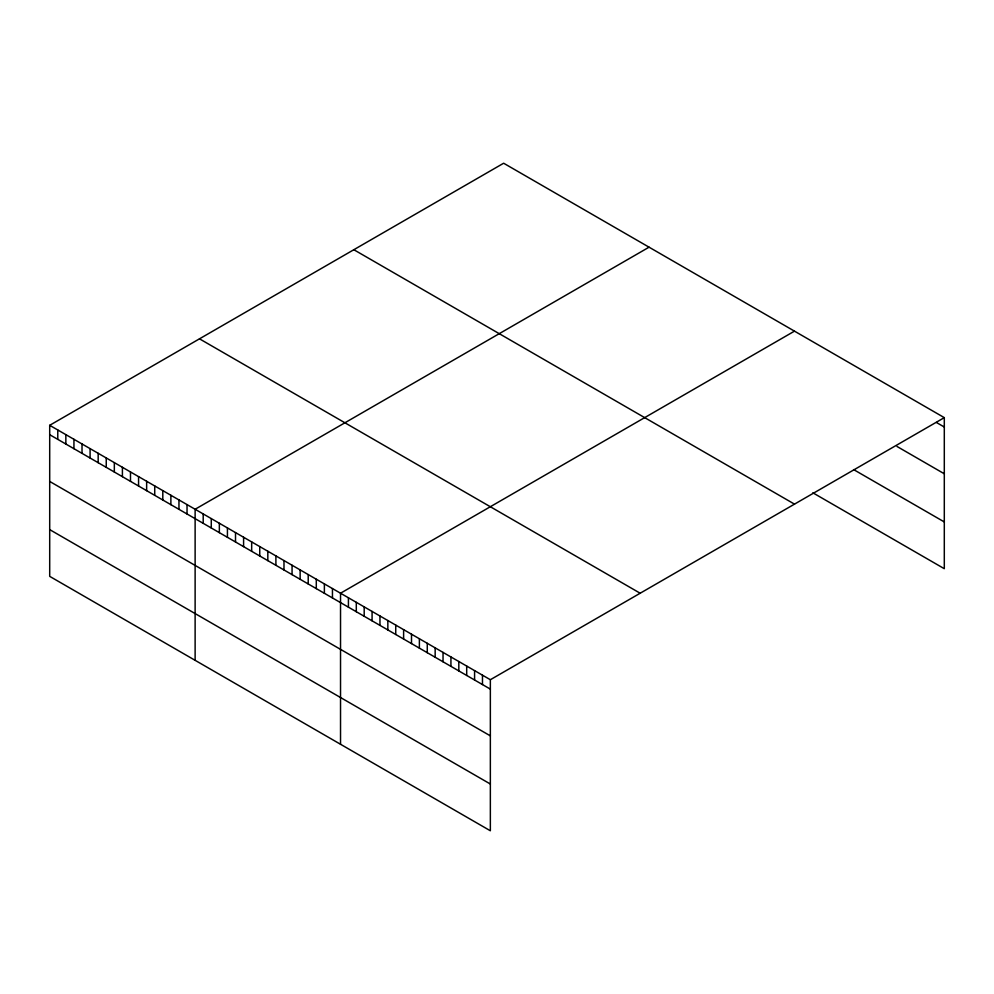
<?xml version="1.0" encoding="UTF-8"?>
<svg xmlns="http://www.w3.org/2000/svg" width="994" height="994" viewBox="0 0 994 994"><rect width="100%" height="100%" fill="white"/><g stroke="black" fill="none" stroke-linecap="round" stroke-linejoin="round"><path stroke-width="1.49" d="M49.7 425.308L490.353 679.722L490.353 830.773L49.7 576.358L49.7 425.308L503.647 163.227L944.3 417.642L944.3 568.692L812.881 492.813M649.057 247.183L195.122 509.263L195.122 660.314M794.479 331.139L340.532 593.219L340.532 744.27M490.353 679.722L944.3 417.642M936.41 422.475L944.3 427.022M896.986 446.455L944.3 473.778M853.622 469.59L944.3 521.937M353.839 249.718L794.504 504.132M199.496 338.83L640.161 593.232M49.7 434.701L490.353 689.115M49.7 481.444L490.353 735.858M49.7 529.616L490.353 784.017M482.475 675.174L482.475 684.555M474.585 670.615L474.585 680.008M466.695 666.067L466.695 675.448M458.818 661.507L458.818 670.9M450.928 656.959L450.928 666.34M443.038 652.412L443.038 661.793M435.161 647.852L435.161 657.245M427.271 643.304L427.271 652.685M419.381 638.744L419.381 648.138M411.504 634.197L411.504 643.578M403.614 629.649L403.614 639.03M395.736 625.089L395.736 634.483M387.846 620.542L387.846 629.923M379.957 615.982L379.957 625.375M372.079 611.434L372.079 620.815M364.189 606.887L364.189 616.268M356.299 602.327L356.299 611.72M348.422 597.779L348.422 607.16M332.456 588.56L332.456 597.941M324.379 583.9L324.379 593.281M316.291 579.229L316.291 588.622M308.215 574.569L308.215 583.95M300.138 569.897L300.138 579.291M292.062 565.238L292.062 574.619M283.986 560.579L283.986 569.96M275.897 555.907L275.897 565.3M267.821 551.248L267.821 560.628M259.745 546.576L259.745 555.969M251.668 541.916L251.668 551.31M243.592 537.257L243.592 546.638M235.516 532.585L235.516 541.978M227.427 527.926L227.427 537.307M219.351 523.266L219.351 532.647M211.275 518.595L211.275 527.988M203.198 513.935L203.198 523.316M187.034 504.604L187.034 513.985M178.957 499.945L178.957 509.326M170.881 495.273L170.881 504.666M162.805 490.614L162.805 499.994M154.729 485.942L154.729 495.335M146.64 481.282L146.64 490.676M138.564 476.623L138.564 486.004M130.487 471.951L130.487 481.344M122.411 467.292L122.411 476.673M114.335 462.62L114.335 472.013M106.246 457.961L106.246 467.354M98.17 453.301L98.17 462.682M90.094 448.629L90.094 458.023M82.017 443.97L82.017 453.351M73.941 439.311L73.941 448.692M65.852 434.639L65.852 444.032M57.776 429.98L57.776 439.36"/></g></svg>
